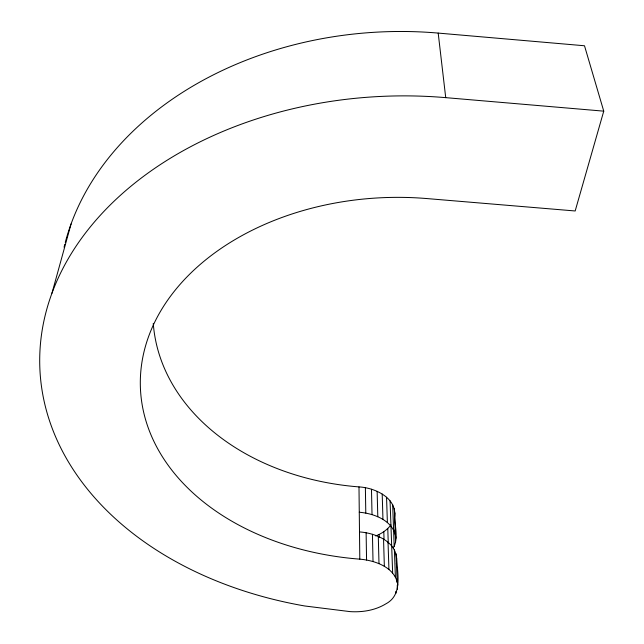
<?xml version="1.0" encoding="UTF-8"?>
<svg xmlns="http://www.w3.org/2000/svg" width="644" height="644" viewBox="0 0 644 644"><rect width="100%" height="100%" fill="white"/><g stroke="black" fill="none" stroke-linecap="round" stroke-linejoin="round"><path stroke-width="0.97" d="M394.595 517.043C397.203 497.917 375.001 487.774 358.99 486.904A236.3 179.008 -2.6 0 1 153.264 323.377M393.259 547.996C399.352 537.37 393.742 524.321 394.957 512.874M396.414 561.246C398.169 542.039 375.396 532.95 359.497 531.936M397.783 585.106C395.625 567.428 375.186 560.449 359.803 559.153A252.021 181.302 -1.9 0 1 142.541 358.708A252.021 181.302 -1.9 0 1 426.932 198.569L575.173 210.974L603.75 111.154L445.72 97.647A356.068 258.405 -2.1 0 0 46.754 309.337A356.068 258.405 -2.1 0 0 304.709 605.972L350.038 611.615C362.411 612.412 375.291 610.351 385.973 603.782C402.983 594.782 397.219 573.232 396.72 557.921M51.955 293.229L71.065 223.951M375.653 535.961C381.578 533.691 387.02 530.004 390.948 524.973M65.294 242.369A333.495 254.565 -2.8 0 1 438.194 33.086L584.502 45.764L603.75 111.154M359.272 512.246C374.43 513.461 394.08 520.932 395.947 538.231M438.194 33.086L445.72 97.647M394.313 508.704L395.295 534.061M396.06 553.76L397.115 580.96M395.086 529.722L395.577 542.393M396.374 563.041L396.487 565.955M397.018 579.544L397.131 582.458M397.243 585.364L397.388 589.252M392.671 504.63L394.192 546.45M394.37 549.694L395.392 576.903M395.883 591.345L395.955 593.277M390.063 500.766L392.647 573.047M387.777 528.539L388.26 543.15M386.545 497.2L387.382 522.566M388.034 542.272L388.936 569.497M383.808 531.727L384.041 539.519M382.206 494.045L382.955 519.41M383.542 539.109L384.347 566.334M379.147 534.472L379.219 537.386M377.143 491.372L377.795 516.73M378.294 536.428L378.994 563.653M371.483 489.255L372.023 514.604M372.441 534.303L373.021 561.528M365.381 487.75L365.792 513.099M366.122 532.797L366.565 560.014M358.99 486.904L359.803 559.153M64.07 247.232A333.495 254.565 -2.8 0 1 64.786 244.309"/></g></svg>
